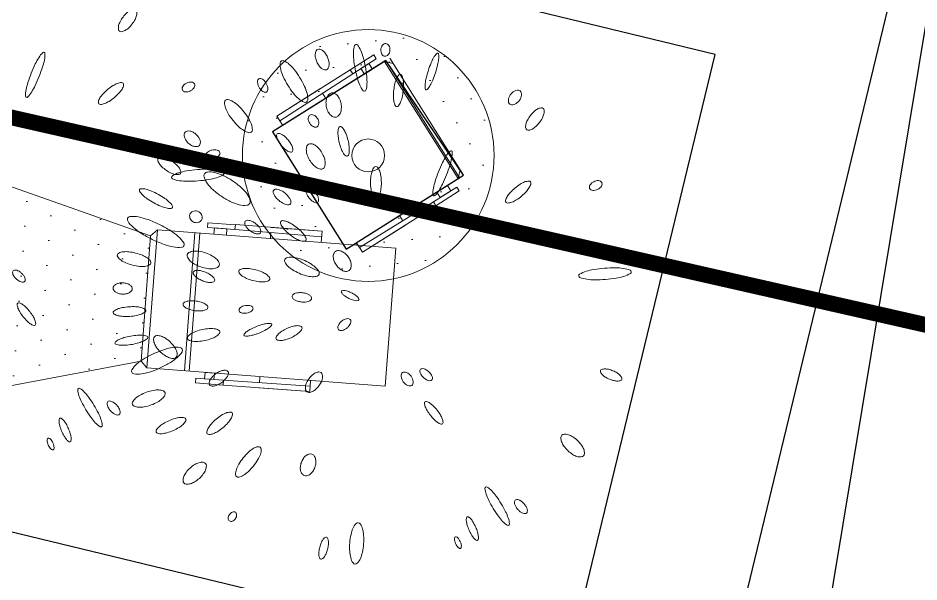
# Model space of a CAD drawing. Header units: millimetres. Extents: x 2562 to 7288, y 778 to 5635.
# Drawn here: x 4226.05 to 4254.69, y 1000.34 to 1018.26 of the extents above; entities that cross this region are included whole.
import ezdxf

# ---------------------------------------------------------------- set-up
doc = ezdxf.new("R2010")
doc.units = ezdxf.units.MM
doc.set_wipeout_variables(frame=1)
for name, color, linetype in [('0-gnl-gor3', 252, 'Continuous'), ('0-gnl-gor5', 254, 'Continuous'), ('2-tef-aksesuar', 30, 'Continuous'), ('yeni string aydinlatma', 30, 'Continuous')]:
    doc.layers.add(name, color=color, linetype=linetype)
doc.layers.add('ONOFF_LI-11', color=7, linetype='Continuous', lineweight=0, true_color=0xcc33a1)
doc.linetypes.add('ZIGZAG', pattern='A,0.00254,-5.08,[131,ltypeshp.shx,S=5.08,R=0,X=-5.08,Y=0],-10.16,[131,ltypeshp.shx,S=5.08,R=180,X=5.08,Y=0],-5.08', length=20.32254)

# ---------------------------------------------------------------- blocks, each defined once
blk = doc.blocks.new('LI-11')
blk.add_wipeout([(-2.2, 3.187), (2.2, 3.187), (2.2, 0.81), (2.555, 0.81), (2.555, -2.833), (2.405, -2.833), (2.405, -2.558), (2.2, -2.558), (2.2, -4.413), (2, -4.613), (-2, -4.613), (-2.2, -4.413), (-2.2, -2.608), (-2.4, -2.608), (-2.4, -2.833), (-2.55, -2.833), (-2.555, 0.81), (-2.2, 0.81)]).dxf.layer = 'ONOFF_LI-11'
at = {"layer": 'ONOFF_LI-11', "ltscale": 3, "true_color": 0xf4cd0b}
h = blk.add_hatch(dxfattribs=at)
h.set_pattern_fill('DOTS', color=40, scale=0.5)
h.paths.add_polyline_path([(-5.754, -18.622), (5.754, -18.622), (2, -4.613), (-2, -4.613)])
at = {"layer": 'ONOFF_LI-11', "color": 251, "ltscale": 3}
for p, q in [((-2.2, 0.81), (-2.555, 0.81)), ((-2.555, 0.81), (-2.555, -0.81)), ((2.2, 0.81), (2.555, 0.81)), ((2.555, 0.81), (2.555, -0.81)), ((-2.2, -0.81), (-2.394, -0.81)), ((2.2, -0.81), (2.394, -0.81)), ((2.405, -1.953), (2.555, -1.953))]:
    blk.add_line(p, q, dxfattribs=at)
at = {"layer": 'ONOFF_LI-11', "ltscale": 3}
for points in [[(2.2, -4.413), (2.2, 3.187), (-2.2, 3.187), (-2.2, -4.413)], [(-2.2, -3.063), (2.2, -3.063)], [(-2.2, -3.213), (2.2, -3.213)], [(-2.2, -4.413), (2.2, -4.413)], [(-2, -4.613), (-2.2, -4.413)], [(2, -4.613), (2.2, -4.413)], [(-2, -4.613), (2, -4.613)], [(-2, -4.613), (2, -4.613)]]:
    blk.add_lwpolyline(points, dxfattribs=at)
at = {"layer": 'ONOFF_LI-11', "color": 251, "ltscale": 3}
for points in [[(-2.555, -1.953), (-2.555, 0.81)], [(-2.405, -1.953), (-2.378, 0.81)], [(2.405, -1.953), (2.378, 0.81)], [(2.555, -1.953), (2.555, 0.81)]]:
    blk.add_lwpolyline(points, dxfattribs=at)
for points in [[(-2.55, -2.833), (-2.4, -2.833), (-2.4, -1.953), (-2.55, -1.953)], [(2.405, -1.953), (2.555, -1.953), (2.555, -2.833), (2.405, -2.833)], [(-2.4, -2.208), (-2.2, -2.208), (-2.2, -2.608), (-2.4, -2.608)], [(2.2, -2.258), (2.405, -2.258), (2.405, -2.558), (2.2, -2.558)]]:
    blk.add_lwpolyline(points, close=True, dxfattribs=at)
at = {"layer": 'ONOFF_LI-11', "color": 40, "ltscale": 3, "true_color": 0xf4cd0b}
blk.add_lwpolyline([(-5.754, -18.622), (5.754, -18.622), (2, -4.613), (-2, -4.613), (-5.754, -18.622)], dxfattribs=at)
blk = doc.blocks.new('BP_Abelia grandiflora')
at = {"layer": '0-gnl-gor5', "lineweight": 9}
for points in [[(0.00251, 0.23024, 0.154562), (0.00085, 0.22966, 0.106795), (-0.0008, 0.22777, 0.073326), (-0.00174, 0.22526, 0.059836), (-0.00204, 0.22199, 0.059836), (-0.00156, 0.21875, 0.073326), (-0.00048, 0.21629, 0.106795), (0.00127, 0.2145, 0.154562), (0.00296, 0.21401, 0.154562), (0.00462, 0.21459, 0.106795), (0.00627, 0.21648, 0.073326), (0.0072, 0.21899, 0.059836), (0.0075, 0.22226, 0.059836), (0.00702, 0.2255, 0.073326), (0.00595, 0.22795, 0.106795), (0.00419, 0.22975, 0.154562)], [(-0.04392, 0.22573, 0.261938), (-0.04478, 0.22492, 0.075007), (-0.04538, 0.2211, 0.035692), (-0.0451, 0.21686, 0.025978), (-0.044, 0.21113, 0.025978), (-0.04231, 0.20555, 0.035692), (-0.0406, 0.20166, 0.075007), (-0.03829, 0.19855, 0.261938), (-0.03716, 0.19824, 0.261938), (-0.0363, 0.19904, 0.075007), (-0.0357, 0.20287, 0.035692), (-0.03598, 0.20711, 0.025978), (-0.03708, 0.21284, 0.025978), (-0.03877, 0.21842, 0.035692), (-0.04048, 0.2223, 0.075007), (-0.04279, 0.22541, 0.261938)], [(-0.01823, 0.22888, 0.243416), (-0.01935, 0.2281, 0.082852), (-0.02055, 0.22448, 0.04109), (-0.02085, 0.2203, 0.030206), (-0.02045, 0.21461, 0.030206), (-0.01937, 0.20901, 0.04109), (-0.018, 0.20505, 0.082852), (-0.01591, 0.20186, 0.243416), (-0.01462, 0.20139, 0.243416), (-0.0135, 0.20217, 0.082852), (-0.0123, 0.20579, 0.04109), (-0.012, 0.20998, 0.030206), (-0.0124, 0.21567, 0.030206), (-0.01348, 0.22127, 0.04109), (-0.01485, 0.22523, 0.082852), (-0.01694, 0.22842, 0.243416)], [(0.0309, 0.22843, 0.217322), (0.02914, 0.228, 0.092688), (0.02644, 0.2249, 0.049364), (0.02456, 0.2208, 0.036974), (0.02301, 0.21498, 0.036974), (0.02234, 0.20901, 0.049364), (0.02262, 0.2045, 0.092688), (0.02401, 0.20064, 0.217322), (0.02549, 0.19959, 0.217322), (0.02726, 0.20003, 0.092688), (0.02995, 0.20313, 0.049364), (0.03184, 0.20722, 0.036974), (0.03338, 0.21304, 0.036974), (0.03405, 0.21902, 0.049364), (0.03378, 0.22352, 0.092688), (0.03239, 0.22739, 0.217322)], [(0.06245, 0.22167, 0.256191), (0.06014, 0.22142, 0.077505), (0.0549, 0.21637, 0.037329), (0.05055, 0.20967, 0.027247), (0.04583, 0.19979, 0.027247), (0.04221, 0.18946, 0.037329), (0.04056, 0.18164, 0.077505), (0.04071, 0.17437, 0.256191), (0.04217, 0.17255, 0.256191), (0.04449, 0.17281, 0.077505), (0.04973, 0.17785, 0.037329), (0.05408, 0.18456, 0.027247), (0.0588, 0.19443, 0.027247), (0.06242, 0.20476, 0.037329), (0.06407, 0.21259, 0.077505), (0.06392, 0.21986, 0.256191)], [(-0.09485, 0.2077, 0.206976), (-0.09622, 0.20625, 0.096084), (-0.09686, 0.20213, 0.052894), (-0.09621, 0.19761, 0.039992), (-0.09426, 0.1919, 0.039992), (-0.09143, 0.18658, 0.052894), (-0.08857, 0.18301, 0.096084), (-0.08513, 0.18066, 0.206976), (-0.08314, 0.18066, 0.206976), (-0.08177, 0.18212, 0.096084), (-0.08113, 0.18624, 0.052894), (-0.08178, 0.19076, 0.039992), (-0.08373, 0.19646, 0.039992), (-0.08657, 0.20179, 0.052894), (-0.08942, 0.20536, 0.096084), (-0.09286, 0.2077, 0.206976)], [(-0.0624, 0.18607, 0.029169), (-0.05732, 0.17783, 0.03978), (-0.0528, 0.17235, 0.081053), (-0.04762, 0.16849, 0.247796), (-0.04539, 0.16851, 0.247796), (-0.04415, 0.17036, 0.081053), (-0.04451, 0.17681, 0.03978), (-0.0466, 0.1836, 0.029169), (-0.05068, 0.19238, 0.029169), (-0.05576, 0.20062, 0.03978), (-0.06028, 0.2061, 0.081053), (-0.06547, 0.20996, 0.247796), (-0.06769, 0.20994, 0.247796), (-0.06893, 0.20809, 0.081053), (-0.06857, 0.20164, 0.03978), (-0.06649, 0.19485, 0.029169)], [(0.08725, 0.21311, 0.259831), (0.0859, 0.21302, 0.07593), (0.08265, 0.21011, 0.036288), (0.07989, 0.20621, 0.026439), (0.07679, 0.20042, 0.026439), (0.07432, 0.19434, 0.036288), (0.07309, 0.18972, 0.07593), (0.07293, 0.18537, 0.259831), (0.07372, 0.18427, 0.259831), (0.07507, 0.18436, 0.07593), (0.07832, 0.18727, 0.036288), (0.08108, 0.19117, 0.026439), (0.08418, 0.19696, 0.026439), (0.08665, 0.20304, 0.036288), (0.08788, 0.20766, 0.07593), (0.08803, 0.21201, 0.259831)], [(0.11474, 0.19914, 0.205663), (0.11317, 0.19934, 0.096491), (0.11027, 0.19787, 0.053352), (0.1077, 0.19538, 0.040391), (0.10498, 0.19153, 0.040391), (0.10292, 0.18729, 0.053352), (0.10198, 0.18385, 0.096491), (0.10209, 0.18059, 0.205663), (0.10302, 0.17931, 0.205663), (0.10459, 0.17911, 0.096491), (0.10749, 0.18059, 0.053352), (0.11006, 0.18307, 0.040391), (0.11278, 0.18692, 0.040391), (0.11484, 0.19116, 0.053352), (0.11578, 0.19461, 0.096491), (0.11567, 0.19787, 0.205663)], [(-0.11694, 0.18607, 0.228205), (-0.11787, 0.18484, 0.088786), (-0.11794, 0.18103, 0.045809), (-0.1169, 0.17698, 0.034018), (-0.11465, 0.17182, 0.034018), (-0.11173, 0.16701, 0.045809), (-0.10901, 0.16383, 0.088786), (-0.10586, 0.16169, 0.228205), (-0.10432, 0.16174, 0.228205), (-0.10339, 0.16297, 0.088786), (-0.10333, 0.16678, 0.045809), (-0.10436, 0.17083, 0.034018), (-0.10661, 0.17599, 0.034018), (-0.10954, 0.1808, 0.045809), (-0.11225, 0.18398, 0.088786), (-0.1154, 0.18612, 0.228205)], [(0.13818, 0.17751, 0.15118), (0.13649, 0.1782, 0.106997), (0.13396, 0.17788, 0.074795), (0.13157, 0.17661, 0.061485), (0.12918, 0.17434, 0.061485), (0.12741, 0.17156, 0.074795), (0.12663, 0.16896, 0.106997), (0.12681, 0.16641, 0.15118), (0.12781, 0.16489, 0.15118), (0.1295, 0.1642, 0.106997), (0.13203, 0.16452, 0.074795), (0.13443, 0.16579, 0.061485), (0.13681, 0.16806, 0.061485), (0.13858, 0.17085, 0.074795), (0.13936, 0.17344, 0.106997), (0.13918, 0.17599, 0.15118)], [(-0.00729, 0.17025, 0.208148), (-0.00864, 0.16978, 0.095716), (-0.01043, 0.16736, 0.052486), (-0.01152, 0.16425, 0.039639), (-0.0122, 0.15994, 0.039639), (-0.01218, 0.15557, 0.052486), (-0.01156, 0.15233, 0.095716), (-0.01016, 0.14967, 0.208148), (-0.0089, 0.149, 0.208148), (-0.00755, 0.14947, 0.095716), (-0.00576, 0.15189, 0.052486), (-0.00467, 0.155, 0.039639), (-0.004, 0.15932, 0.039639), (-0.00401, 0.16368, 0.052486), (-0.00463, 0.16692, 0.095716), (-0.00603, 0.16959, 0.208148)], [(0.03487, 0.16927, 0.191592), (0.03266, 0.16901, 0.100474), (0.02949, 0.16637, 0.058435), (0.02711, 0.16255, 0.044925), (0.02509, 0.15706, 0.044925), (0.02409, 0.1513, 0.058435), (0.02424, 0.14681, 0.100474), (0.02566, 0.14293, 0.191592), (0.02744, 0.1416, 0.191592), (0.02965, 0.14186, 0.100474), (0.03282, 0.14451, 0.058435), (0.0352, 0.14832, 0.044925), (0.03722, 0.15381, 0.044925), (0.03822, 0.15957, 0.058435), (0.03807, 0.16407, 0.100474), (0.03665, 0.16794, 0.191592)], [(0.06962, 0.16892, 0.110174), (0.0678, 0.16935, 0.102587), (0.06583, 0.16897, 0.093413), (0.06412, 0.16785, 0.08782), (0.06285, 0.16609, 0.08782), (0.06226, 0.164, 0.093413), (0.06243, 0.16197, 0.102587), (0.06335, 0.16019, 0.110174), (0.06482, 0.15902, 0.110174), (0.06664, 0.15859, 0.102587), (0.06861, 0.15898, 0.093413), (0.07031, 0.1601, 0.08782), (0.07159, 0.16186, 0.08782), (0.07218, 0.16394, 0.093413), (0.072, 0.16598, 0.102587), (0.07108, 0.16776, 0.110174)], [(-0.15841, 0.15993, 0.17972), (-0.15926, 0.158, 0.103229), (-0.15875, 0.15444, 0.062965), (-0.15695, 0.15097, 0.049171), (-0.15374, 0.14715, 0.049171), (-0.14983, 0.14403, 0.062965), (-0.14632, 0.14233, 0.103229), (-0.14274, 0.1419, 0.17972), (-0.14083, 0.14281, 0.17972), (-0.13998, 0.14474, 0.103229), (-0.1405, 0.1483, 0.062965), (-0.14229, 0.15178, 0.049171), (-0.1455, 0.1556, 0.049171), (-0.14941, 0.15871, 0.062965), (-0.15293, 0.16041, 0.103229), (-0.1565, 0.16084, 0.17972)], [(-0.03608, 0.16471, 0.224678), (-0.03731, 0.16364, 0.090084), (-0.03822, 0.15984, 0.046944), (-0.03806, 0.15554, 0.034953), (-0.0369, 0.14989, 0.034953), (-0.03497, 0.14445, 0.046944), (-0.03289, 0.14069, 0.090084), (-0.03014, 0.13791, 0.224678), (-0.02853, 0.13763, 0.224678), (-0.02729, 0.1387, 0.090084), (-0.02638, 0.1425, 0.046944), (-0.02655, 0.1468, 0.034953), (-0.0277, 0.15245, 0.034953), (-0.02964, 0.15789, 0.046944), (-0.03172, 0.16165, 0.090084), (-0.03447, 0.16444, 0.224678)], [(0.10409, 0.15895, 0.219849), (0.10133, 0.15919, 0.09181), (0.0958, 0.15597, 0.048525), (0.09093, 0.15089, 0.036269), (0.08567, 0.14311, 0.036269), (0.08159, 0.13464, 0.048525), (0.07965, 0.12788, 0.09181), (0.07965, 0.12148, 0.219849), (0.08126, 0.11922, 0.219849), (0.08403, 0.11897, 0.09181), (0.08956, 0.12219, 0.048525), (0.09442, 0.12727, 0.036269), (0.09968, 0.13506, 0.036269), (0.10376, 0.14352, 0.048525), (0.1057, 0.15028, 0.09181), (0.1057, 0.15668, 0.219849)], [(0.16748, 0.14506, 0.224459), (0.16561, 0.14583, 0.090164), (0.1609, 0.14472, 0.047015), (0.15624, 0.14215, 0.035012), (0.15065, 0.13772, 0.035012), (0.14572, 0.13255, 0.047015), (0.14273, 0.12815, 0.090164), (0.14119, 0.12356, 0.224459), (0.14179, 0.12163, 0.224459), (0.14366, 0.12086, 0.090164), (0.14837, 0.12197, 0.047015), (0.15302, 0.12455, 0.035012), (0.15862, 0.12898, 0.035012), (0.16354, 0.13414, 0.047015), (0.16653, 0.13854, 0.090164), (0.16807, 0.14313, 0.224459)], [(-0.11559, 0.14281, 0.225102), (-0.11616, 0.14133, 0.08993), (-0.11519, 0.13764, 0.046807), (-0.11307, 0.13402, 0.03484), (-0.10948, 0.12969, 0.03484), (-0.10532, 0.1259, 0.046807), (-0.1018, 0.12362, 0.08993), (-0.09816, 0.12248, 0.225102), (-0.09666, 0.12298, 0.225102), (-0.09609, 0.12446, 0.08993), (-0.09706, 0.12815, 0.046807), (-0.09917, 0.13177, 0.03484), (-0.10277, 0.1361, 0.03484), (-0.10693, 0.13989, 0.046807), (-0.11044, 0.14217, 0.08993), (-0.11408, 0.14331, 0.225102)], [(-0.07421, 0.14352, 0.185857), (-0.07498, 0.14214, 0.10188), (-0.07481, 0.13933, 0.060594), (-0.07365, 0.13649, 0.046923), (-0.07141, 0.13323, 0.046923), (-0.0686, 0.13044, 0.060594), (-0.06601, 0.1288, 0.10188), (-0.06328, 0.12812, 0.185857), (-0.06178, 0.12863, 0.185857), (-0.06101, 0.13001, 0.10188), (-0.06119, 0.13283, 0.060594), (-0.06235, 0.13567, 0.046923), (-0.06459, 0.13893, 0.046923), (-0.06739, 0.14171, 0.060594), (-0.06998, 0.14336, 0.10188), (-0.07272, 0.14403, 0.185857)], [(-0.00966, 0.12253, 0.164937), (-0.01067, 0.12191, 0.10574), (-0.01151, 0.1203, 0.068929), (-0.01176, 0.11836, 0.055121), (-0.01148, 0.11594, 0.055121), (-0.01067, 0.11364, 0.068929), (-0.0096, 0.11201, 0.10574), (-0.00814, 0.11093, 0.164937), (-0.00696, 0.11081, 0.164937), (-0.00595, 0.11144, 0.10574), (-0.00512, 0.11305, 0.068929), (-0.00486, 0.11498, 0.055121), (-0.00515, 0.1174, 0.055121), (-0.00595, 0.1197, 0.068929), (-0.00703, 0.12133, 0.10574), (-0.00849, 0.12241, 0.164937)], [(0.02369, 0.12478, 0.221241), (0.02211, 0.12441, 0.091319), (0.01962, 0.12156, 0.048066), (0.01785, 0.11779, 0.035885), (0.01635, 0.11243, 0.035885), (0.01563, 0.10691, 0.048066), (0.0158, 0.10276, 0.091319), (0.01697, 0.09916, 0.221241), (0.01828, 0.0982, 0.221241), (0.01986, 0.09857, 0.091319), (0.02235, 0.10142, 0.048066), (0.02413, 0.10519, 0.035885), (0.02562, 0.11055, 0.035885), (0.02634, 0.11607, 0.048066), (0.02618, 0.12022, 0.091319), (0.025, 0.12382, 0.221241)], [(0.06606, 0.12208, 0.181524), (0.06472, 0.12239, 0.10285), (0.06248, 0.12161, 0.062262), (0.06044, 0.12002, 0.048498), (0.05835, 0.11746, 0.048498), (0.05679, 0.11454, 0.062262), (0.0561, 0.11205, 0.10285), (0.05624, 0.10968, 0.181524), (0.05705, 0.10856, 0.181524), (0.05839, 0.10825, 0.10285), (0.06063, 0.10903, 0.062262), (0.06266, 0.11062, 0.048498), (0.06476, 0.11318, 0.048498), (0.06632, 0.1161, 0.062262), (0.06701, 0.11859, 0.10285), (0.06686, 0.12096, 0.181524)], [(-0.18816, 0.11938, 0.136055), (-0.18846, 0.11827, 0.10695), (-0.18814, 0.11685, 0.081551), (-0.18728, 0.11559, 0.069671), (-0.18588, 0.11448, 0.069671), (-0.18424, 0.1138, 0.081551), (-0.18272, 0.11366, 0.10695), (-0.18132, 0.11407, 0.136055), (-0.1805, 0.11487, 0.136055), (-0.1802, 0.11598, 0.10695), (-0.18052, 0.1174, 0.081551), (-0.18138, 0.11866, 0.069671), (-0.18277, 0.11977, 0.069671), (-0.18442, 0.12045, 0.081551), (-0.18594, 0.12058, 0.10695), (-0.18733, 0.12018, 0.136055)], [(-0.1503, 0.11577, 0.222164), (-0.15063, 0.1139, 0.090991), (-0.14873, 0.10986, 0.047763), (-0.1455, 0.10617, 0.035633), (-0.14042, 0.10201, 0.035633), (-0.1348, 0.09861, 0.047763), (-0.13024, 0.0968, 0.090991), (-0.12581, 0.09635, 0.222164), (-0.12415, 0.09729, 0.222164), (-0.12382, 0.09917, 0.090991), (-0.12572, 0.1032, 0.047763), (-0.12895, 0.1069, 0.035633), (-0.13403, 0.11106, 0.035633), (-0.13965, 0.11446, 0.047763), (-0.14421, 0.11627, 0.090991), (-0.14864, 0.11671, 0.222164)], [(-0.0304, 0.11712, 0.270783), (-0.03095, 0.11632, 0.071066), (-0.03071, 0.11286, 0.033234), (-0.02967, 0.10921, 0.024094), (-0.02767, 0.10437, 0.024094), (-0.02521, 0.09974, 0.033234), (-0.02306, 0.09661, 0.071066), (-0.02055, 0.09423, 0.270783), (-0.01958, 0.09414, 0.270783), (-0.01903, 0.09494, 0.071066), (-0.01927, 0.0984, 0.033234), (-0.02031, 0.10205, 0.024094), (-0.02231, 0.10689, 0.024094), (-0.02476, 0.11152, 0.033234), (-0.02692, 0.11465, 0.071066), (-0.02943, 0.11704, 0.270783)], [(0.18731, 0.11802, 0.167836), (0.18632, 0.11878, 0.105336), (0.18438, 0.11899, 0.067731), (0.18234, 0.11849, 0.053888), (0.18, 0.11728, 0.053888), (0.17797, 0.11559, 0.067731), (0.17673, 0.11389, 0.105336), (0.17618, 0.11202, 0.167836), (0.17649, 0.11081, 0.167836), (0.17748, 0.11006, 0.105336), (0.17942, 0.10985, 0.067731), (0.18147, 0.11034, 0.053888), (0.18381, 0.11156, 0.053888), (0.18583, 0.11325, 0.067731), (0.18707, 0.11495, 0.105336), (0.18763, 0.11682, 0.167836)], [(0.09401, 0.09955, 0.190551), (0.09261, 0.09991, 0.100739), (0.0901, 0.09906, 0.058823), (0.08779, 0.09732, 0.045281), (0.08531, 0.0945, 0.045281), (0.08339, 0.09128, 0.058823), (0.08245, 0.08854, 0.100739), (0.08242, 0.08589, 0.190551), (0.08319, 0.08468, 0.190551), (0.08458, 0.08432, 0.100739), (0.0871, 0.08516, 0.058823), (0.08941, 0.0869, 0.045281), (0.09188, 0.08972, 0.045281), (0.09381, 0.09294, 0.058823), (0.09475, 0.09568, 0.100739), (0.09478, 0.09833, 0.190551)], [(0.14179, 0.09955, 0.211516), (0.1406, 0.10005, 0.094634), (0.13788, 0.09949, 0.051326), (0.13519, 0.09803, 0.038641), (0.13203, 0.0955, 0.038641), (0.1293, 0.09251, 0.051326), (0.12768, 0.08993, 0.094634), (0.12694, 0.08724, 0.211516), (0.12736, 0.08603, 0.211516), (0.12855, 0.08553, 0.094634), (0.13127, 0.08609, 0.051326), (0.13396, 0.08754, 0.038641), (0.13712, 0.09008, 0.038641), (0.13985, 0.09307, 0.051326), (0.14147, 0.09565, 0.094634), (0.14221, 0.09833, 0.211516)], [(0.20354, 0.1, 0.241866), (0.20174, 0.10095, 0.08348), (0.19619, 0.10007, 0.041558), (0.19053, 0.09762, 0.030579), (0.18338, 0.09323, 0.030579), (0.17683, 0.088, 0.041558), (0.17261, 0.0835, 0.08348), (0.1699, 0.07858, 0.241866), (0.17018, 0.07656, 0.241866), (0.17198, 0.07562, 0.08348), (0.17753, 0.0765, 0.041558), (0.18319, 0.07894, 0.030579), (0.19034, 0.08333, 0.030579), (0.19689, 0.08856, 0.041558), (0.20111, 0.09307, 0.08348), (0.20382, 0.09798, 0.241866)], [(0.06786, 0.09189, 0.234361), (0.06646, 0.09207, 0.086447), (0.06323, 0.09031, 0.043866), (0.06029, 0.08752, 0.032434), (0.05695, 0.08319, 0.032434), (0.05419, 0.07846, 0.043866), (0.05271, 0.07469, 0.086447), (0.05229, 0.07104, 0.234361), (0.05299, 0.06981, 0.234361), (0.0544, 0.06962, 0.086447), (0.05763, 0.07138, 0.043866), (0.06056, 0.07417, 0.032434), (0.0639, 0.0785, 0.032434), (0.06666, 0.08323, 0.043866), (0.06814, 0.087, 0.086447), (0.06857, 0.09065, 0.234361)], [(-0.03175, 0.08963, 0.218092), (-0.03265, 0.08846, 0.092422), (-0.03278, 0.08511, 0.049107), (-0.03189, 0.08153, 0.036758), (-0.0299, 0.07703, 0.036758), (-0.02728, 0.07287, 0.049107), (-0.02481, 0.07013, 0.092422), (-0.02196, 0.06837, 0.218092), (-0.02048, 0.06845, 0.218092), (-0.01959, 0.06963, 0.092422), (-0.01946, 0.07298, 0.049107), (-0.02035, 0.07656, 0.036758), (-0.02233, 0.08106, 0.036758), (-0.02495, 0.08522, 0.049107), (-0.02742, 0.08796, 0.092422), (-0.03028, 0.08972, 0.218092)], [(0.03586, 0.08648, 0.213517), (0.03384, 0.08633, 0.093974), (0.03038, 0.08354, 0.050644), (0.02762, 0.07952, 0.038059), (0.02495, 0.07361, 0.038059), (0.0232, 0.06736, 0.050644), (0.02273, 0.06251, 0.093974), (0.02359, 0.05815, 0.213517), (0.02504, 0.05674, 0.213517), (0.02706, 0.05688, 0.093974), (0.03052, 0.05968, 0.050644), (0.03328, 0.0637, 0.038059), (0.03596, 0.06961, 0.038059), (0.0377, 0.07585, 0.050644), (0.03817, 0.08071, 0.093974), (0.03732, 0.08507, 0.213517)], [(0.00521, 0.07837, 0.182227), (0.00387, 0.07794, 0.102698), (0.0023, 0.07608, 0.061989), (0.00134, 0.07361, 0.048238), (0.00083, 0.07024, 0.048238), (0.00097, 0.06685, 0.061989), (0.00166, 0.06429, 0.102698), (0.00302, 0.06226, 0.182227), (0.00431, 0.06169, 0.182227), (0.00565, 0.06212, 0.102698), (0.00722, 0.06399, 0.061989), (0.00818, 0.06646, 0.048238), (0.00869, 0.06982, 0.048238), (0.00854, 0.07322, 0.061989), (0.00786, 0.07578, 0.102698), (0.0065, 0.0778, 0.182227)], [(0.09806, 0.07206, 0.189405), (0.09695, 0.07265, 0.101026), (0.09465, 0.07246, 0.059252), (0.09233, 0.07147, 0.045676), (0.08967, 0.06959, 0.045676), (0.08739, 0.06726, 0.059252), (0.08604, 0.06513, 0.101026), (0.08548, 0.06289, 0.189405), (0.08589, 0.06169, 0.189405), (0.08701, 0.0611, 0.101026), (0.08931, 0.06129, 0.059252), (0.09162, 0.06228, 0.045676), (0.09429, 0.06416, 0.045676), (0.09657, 0.0665, 0.059252), (0.09791, 0.06862, 0.101026), (0.09847, 0.07086, 0.189405)], [(0.13457, 0.07251, 0.173385), (0.13281, 0.0738, 0.104439), (0.12925, 0.07407, 0.065477), (0.12553, 0.07308, 0.051621), (0.12124, 0.07076, 0.051621), (0.11752, 0.06761, 0.065477), (0.11523, 0.06451, 0.104439), (0.11419, 0.06111, 0.173385), (0.11474, 0.05899, 0.173385), (0.11651, 0.0577, 0.104439), (0.12006, 0.05743, 0.065477), (0.12378, 0.05842, 0.051621), (0.12807, 0.06074, 0.051621), (0.1318, 0.06389, 0.065477), (0.13408, 0.06699, 0.104439), (0.13513, 0.07039, 0.173385)], [(0.15936, 0.07296, 0.141068), (0.15824, 0.07385, 0.107148), (0.1564, 0.07418, 0.079281), (0.15447, 0.0738, 0.066799), (0.1524, 0.0727, 0.066799), (0.1507, 0.0711, 0.079281), (0.14971, 0.0694, 0.107148), (0.14942, 0.06755, 0.141068), (0.1499, 0.0662, 0.141068), (0.15102, 0.06531, 0.107148), (0.15286, 0.06498, 0.079281), (0.1548, 0.06536, 0.066799), (0.15686, 0.06646, 0.066799), (0.15857, 0.06806, 0.079281), (0.15956, 0.06976, 0.107148), (0.15984, 0.07161, 0.141068)], [(0.21526, 0.06981, 0.167894), (0.21396, 0.07105, 0.105327), (0.21122, 0.07166, 0.067707), (0.20821, 0.07129, 0.053864), (0.20466, 0.06993, 0.053864), (0.20148, 0.06783, 0.067707), (0.19942, 0.06561, 0.105327), (0.19833, 0.06302, 0.167894), (0.19858, 0.06124, 0.167894), (0.19988, 0.06, 0.105327), (0.20262, 0.05938, 0.067707), (0.20563, 0.05976, 0.053864), (0.20918, 0.06112, 0.053864), (0.21236, 0.06321, 0.067707), (0.21441, 0.06544, 0.105327), (0.21551, 0.06803, 0.167894)], [(-0.14579, 0.05854, 0.14574), (-0.14578, 0.05627, 0.107166), (-0.14429, 0.05361, 0.077192), (-0.14181, 0.05153, 0.064269), (-0.13826, 0.04998, 0.064269), (-0.13443, 0.04938, 0.077192), (-0.13123, 0.04978, 0.107166), (-0.12854, 0.05123, 0.14574), (-0.12731, 0.05313, 0.14574), (-0.12732, 0.0554, 0.107166), (-0.1288, 0.05806, 0.077192), (-0.13129, 0.06014, 0.064269), (-0.13484, 0.06169, 0.064269), (-0.13866, 0.06229, 0.077192), (-0.14187, 0.06189, 0.107166), (-0.14456, 0.06044, 0.14574)], [(-0.07482, 0.06079, 0.17178), (-0.07526, 0.05897, 0.104715), (-0.07433, 0.0561, 0.066124), (-0.07235, 0.05351, 0.052265), (-0.06915, 0.05092, 0.052265), (-0.06549, 0.04905, 0.066124), (-0.06232, 0.04829, 0.104715), (-0.05932, 0.04861, 0.17178), (-0.05783, 0.04975, 0.17178), (-0.05739, 0.05157, 0.104715), (-0.05832, 0.05444, 0.066124), (-0.0603, 0.05703, 0.052265), (-0.0635, 0.05962, 0.052265), (-0.06717, 0.06149, 0.066124), (-0.07034, 0.06225, 0.104715), (-0.07333, 0.06193, 0.17178)], [(0.1792, 0.05584, 0.150587), (0.17799, 0.05785, 0.107025), (0.17516, 0.05947, 0.075054), (0.17173, 0.06001, 0.06178), (0.16755, 0.05953, 0.06178), (0.16361, 0.05803, 0.075054), (0.16082, 0.05597, 0.107025), (0.15905, 0.05322, 0.150587), (0.15891, 0.05088, 0.150587), (0.16012, 0.04886, 0.107025), (0.16295, 0.04724, 0.075054), (0.16638, 0.0467, 0.06178), (0.17056, 0.04719, 0.06178), (0.1745, 0.04868, 0.075054), (0.17729, 0.05075, 0.107025), (0.17906, 0.05349, 0.150587)], [(0.15125, 0.04682, 0.242243), (0.15035, 0.04774, 0.083327), (0.14682, 0.04829, 0.041444), (0.14291, 0.04792, 0.030488), (0.13772, 0.04666, 0.030488), (0.13273, 0.04477, 0.041444), (0.12929, 0.04288, 0.083327), (0.12669, 0.04043, 0.242243), (0.12646, 0.03916, 0.242243), (0.12736, 0.03824, 0.083327), (0.13089, 0.03769, 0.041444), (0.1348, 0.03806, 0.030488), (0.13999, 0.03933, 0.030488), (0.14498, 0.04121, 0.041444), (0.14842, 0.04311, 0.083327), (0.15103, 0.04555, 0.242243)], [(-0.21565, 0.04006, 0.218506), (-0.21537, 0.03892, 0.092278), (-0.21334, 0.03715, 0.048969), (-0.21065, 0.03591, 0.036642), (-0.20683, 0.03489, 0.036642), (-0.2029, 0.03443, 0.048969), (-0.19995, 0.0346, 0.092278), (-0.19741, 0.03549, 0.218506), (-0.19672, 0.03646, 0.218506), (-0.19701, 0.0376, 0.092278), (-0.19904, 0.03937, 0.048969), (-0.20173, 0.04061, 0.036642), (-0.20555, 0.04163, 0.036642), (-0.20947, 0.04209, 0.048969), (-0.21243, 0.04192, 0.092278), (-0.21497, 0.04103, 0.218506)], [(0.04533, 0.04412, 0.148782), (0.04344, 0.04537, 0.107096), (0.04033, 0.04562, 0.075846), (0.03715, 0.04468, 0.062692), (0.03377, 0.04254, 0.062692), (0.03102, 0.03963, 0.075846), (0.02949, 0.03669, 0.107096), (0.02913, 0.0336, 0.148782), (0.03, 0.0315, 0.148782), (0.03189, 0.03024, 0.107096), (0.035, 0.03, 0.075846), (0.03818, 0.03094, 0.062692), (0.04156, 0.03308, 0.062692), (0.04431, 0.03599, 0.075846), (0.04584, 0.03892, 0.107096), (0.0462, 0.04202, 0.148782)], [(0.22157, 0.03781, 0.277561), (0.22054, 0.03883, 0.067974), (0.21505, 0.0394, 0.031398), (0.20905, 0.03884, 0.0227), (0.20087, 0.03716, 0.0227), (0.19288, 0.03475, 0.031398), (0.18733, 0.03239, 0.067974), (0.18277, 0.02928, 0.277561), (0.18235, 0.02789, 0.277561), (0.18338, 0.02687, 0.067974), (0.18887, 0.0263, 0.031398), (0.19487, 0.02687, 0.0227), (0.20305, 0.02854, 0.0227), (0.21104, 0.03095, 0.031398), (0.21659, 0.03331, 0.067974), (0.22115, 0.03642, 0.277561)], [(-0.02048, 0.03736, 0.159367), (-0.02112, 0.03617, 0.106385), (-0.02105, 0.03417, 0.071268), (-0.02024, 0.03219, 0.05759), (-0.01865, 0.03008, 0.05759), (-0.01662, 0.02838, 0.071268), (-0.01468, 0.02748, 0.106385), (-0.01269, 0.02731, 0.159367), (-0.01147, 0.02789, 0.159367), (-0.01083, 0.02909, 0.106385), (-0.0109, 0.03108, 0.071268), (-0.01171, 0.03306, 0.05759), (-0.0133, 0.03518, 0.05759), (-0.01533, 0.03687, 0.071268), (-0.01727, 0.03778, 0.106385), (-0.01926, 0.03794, 0.159367)], [(0.01197, 0.03691, 0.233435), (0.01108, 0.03685, 0.086805), (0.00933, 0.03537, 0.044155), (0.00789, 0.0333, 0.032669), (0.00639, 0.03025, 0.032669), (0.0053, 0.02702, 0.044155), (0.00487, 0.02454, 0.086805), (0.00507, 0.02226, 0.233435), (0.00566, 0.02159, 0.233435), (0.00655, 0.02165, 0.086805), (0.0083, 0.02312, 0.044155), (0.00975, 0.02519, 0.032669), (0.01125, 0.02825, 0.032669), (0.01233, 0.03147, 0.044155), (0.01277, 0.03396, 0.086805), (0.01256, 0.03624, 0.233435)], [(-0.21791, 0.01077, 0.226996), (-0.21707, 0.00895, 0.089235), (-0.21281, 0.00656, 0.046197), (-0.2076, 0.00527, 0.034337), (-0.2004, 0.00468, 0.034337), (-0.1932, 0.00508, 0.046197), (-0.18795, 0.00624, 0.089235), (-0.18364, 0.00852, 0.226996), (-0.18275, 0.01032, 0.226996), (-0.18359, 0.01214, 0.089235), (-0.18785, 0.01453, 0.046197), (-0.19306, 0.01582, 0.034337), (-0.20025, 0.01641, 0.034337), (-0.20746, 0.01601, 0.046197), (-0.21271, 0.01485, 0.089235), (-0.21702, 0.01257, 0.226996)], [(0.11934, 0.01441, 0.224989), (0.11857, 0.01578, 0.089971), (0.11515, 0.01738, 0.046843), (0.11105, 0.01806, 0.03487), (0.10548, 0.01806, 0.03487), (0.09996, 0.01729, 0.046843), (0.09599, 0.01606, 0.089971), (0.09282, 0.014, 0.224989), (0.09225, 0.01254, 0.224989), (0.09302, 0.01117, 0.089971), (0.09644, 0.00957, 0.046843), (0.10054, 0.00889, 0.03487), (0.10611, 0.00888, 0.03487), (0.11163, 0.00965, 0.046843), (0.1156, 0.01089, 0.089971), (0.11877, 0.01294, 0.224989)], [(0.22382, 0.01257, 0.132495), (0.22344, 0.01397, 0.106693), (0.22224, 0.0153, 0.083176), (0.22055, 0.01611, 0.071819), (0.21841, 0.01642, 0.071819), (0.21627, 0.01611, 0.083176), (0.21459, 0.0153, 0.106693), (0.21338, 0.01397, 0.132495), (0.213, 0.01257, 0.132495), (0.21338, 0.01117, 0.106693), (0.21459, 0.00985, 0.083176), (0.21627, 0.00903, 0.071819), (0.21841, 0.00872, 0.071819), (0.22055, 0.00903, 0.083176), (0.22224, 0.00985, 0.106693), (0.22344, 0.01117, 0.132495)], [(0.19858, -0.0014, 0.244655), (0.19802, -0.00018, 0.082347), (0.19469, 0.00162, 0.040717), (0.19066, 0.00265, 0.02991), (0.18503, 0.00327, 0.02991), (0.17936, 0.00321, 0.040717), (0.17525, 0.00258, 0.082347), (0.17176, 0.00111, 0.244655), (0.17108, -0.00005, 0.244655), (0.17164, -0.00126, 0.082347), (0.17497, -0.00306, 0.040717), (0.17901, -0.00409, 0.02991), (0.18464, -0.00471, 0.02991), (0.1903, -0.00465, 0.040717), (0.19441, -0.00402, 0.082347), (0.1979, -0.00255, 0.244655)], [(-0.0535, -0.01922, 0.151181), (-0.05474, -0.0184, 0.106997), (-0.05681, -0.01825, 0.074794), (-0.05892, -0.01888, 0.061485), (-0.06118, -0.02031, 0.061485), (-0.06303, -0.02225, 0.074794), (-0.06407, -0.0242, 0.106997), (-0.06434, -0.02625, 0.151181), (-0.06378, -0.02763, 0.151181), (-0.06254, -0.02845, 0.106997), (-0.06048, -0.02859, 0.074794), (-0.05836, -0.02796, 0.061485), (-0.0561, -0.02653, 0.061485), (-0.05425, -0.0246, 0.074794), (-0.05321, -0.02265, 0.106997), (-0.05294, -0.02059, 0.151181)], [(0.21841, -0.03204, 0.290135), (0.2181, -0.03106, 0.062096), (0.21435, -0.02867, 0.028093), (0.20987, -0.02684, 0.020218), (0.20343, -0.0249, 0.020218), (0.19685, -0.02349, 0.028093), (0.19204, -0.02293, 0.062096), (0.18761, -0.02323, 0.290135), (0.18686, -0.02393, 0.290135), (0.18718, -0.02491, 0.062096), (0.19092, -0.0273, 0.028093), (0.1954, -0.02913, 0.020218), (0.20184, -0.03107, 0.020218), (0.20842, -0.03248, 0.028093), (0.21323, -0.03304, 0.062096), (0.21766, -0.03274, 0.290135)], [(-0.04976, -0.03417, 0.175332), (-0.05089, -0.03377, 0.104088), (-0.0528, -0.03419, 0.064698), (-0.05461, -0.03531, 0.050853), (-0.05653, -0.03721, 0.050853), (-0.05801, -0.03946, 0.064698), (-0.05875, -0.04146, 0.104088), (-0.05878, -0.04342, 0.175332), (-0.05817, -0.04444, 0.175332), (-0.05705, -0.04483, 0.104088), (-0.05513, -0.04441, 0.064698), (-0.05333, -0.0433, 0.050853), (-0.05141, -0.04139, 0.050853), (-0.04992, -0.03914, 0.064698), (-0.04919, -0.03715, 0.104088), (-0.04916, -0.03519, 0.175332)], [(0.13668, -0.04876, 0.30054), (0.13637, -0.04764, 0.057112), (0.13175, -0.04445, 0.025448), (0.12624, -0.04186, 0.018256), (0.11827, -0.03894, 0.018256), (0.1101, -0.0366, 0.025448), (0.10412, -0.03545, 0.057112), (0.09851, -0.0353, 0.30054), (0.09761, -0.03602, 0.30054), (0.09791, -0.03714, 0.057112), (0.10253, -0.04032, 0.025448), (0.10805, -0.04291, 0.018256), (0.11602, -0.04584, 0.018256), (0.12418, -0.04817, 0.025448), (0.13016, -0.04933, 0.057112), (0.13577, -0.04948, 0.30054)], [(-0.07686, -0.03977, 0.241023), (-0.07798, -0.03934, 0.083819), (-0.08114, -0.04022, 0.041814), (-0.08426, -0.04202, 0.030784), (-0.08811, -0.04506, 0.030784), (-0.09155, -0.04854, 0.041814), (-0.09369, -0.05145, 0.083819), (-0.09491, -0.05449, 0.241023), (-0.09461, -0.05565, 0.241023), (-0.09349, -0.05608, 0.083819), (-0.09033, -0.0552, 0.041814), (-0.08721, -0.0534, 0.030784), (-0.08336, -0.05036, 0.030784), (-0.07992, -0.04688, 0.041814), (-0.07778, -0.04397, 0.083819), (-0.07655, -0.04093, 0.241023)], [(-0.19898, -0.07756, 0.203392), (-0.1984, -0.07803, 0.097182), (-0.19689, -0.07817, 0.054153), (-0.19527, -0.07782, 0.04109), (-0.19325, -0.07697, 0.04109), (-0.19141, -0.0758, 0.054153), (-0.1902, -0.07466, 0.097182), (-0.18945, -0.07334, 0.203392), (-0.18951, -0.0726, 0.203392), (-0.19009, -0.07213, 0.097182), (-0.1916, -0.07199, 0.054153), (-0.19322, -0.07233, 0.04109), (-0.19524, -0.07318, 0.04109), (-0.19708, -0.07435, 0.054153), (-0.19829, -0.07549, 0.097182), (-0.19904, -0.07681, 0.203392)], [(-0.19131, -0.09153, 0.248362), (-0.19047, -0.09211, 0.080818), (-0.18749, -0.092, 0.039613), (-0.18433, -0.0911, 0.029036), (-0.18023, -0.0893, 0.029036), (-0.17636, -0.08703, 0.039613), (-0.17378, -0.08499, 0.080818), (-0.17195, -0.08264, 0.248362), (-0.17193, -0.08161, 0.248362), (-0.17277, -0.08102, 0.080818), (-0.17576, -0.08113, 0.039613), (-0.17892, -0.08203, 0.029036), (-0.18302, -0.08384, 0.029036), (-0.18688, -0.08611, 0.039613), (-0.18946, -0.08814, 0.080818), (-0.1913, -0.0905, 0.248362)], [(-0.17689, -0.11721, 0.283742), (-0.17572, -0.11772, 0.065106), (-0.17075, -0.11633, 0.029758), (-0.1657, -0.11381, 0.021464), (-0.15909, -0.10963, 0.021464), (-0.15287, -0.10489, 0.029758), (-0.14875, -0.10103, 0.065106), (-0.14572, -0.09686, 0.283742), (-0.14579, -0.09558, 0.283742), (-0.14696, -0.09507, 0.065106), (-0.15193, -0.09647, 0.029758), (-0.15698, -0.09898, 0.021464), (-0.16359, -0.10317, 0.021464), (-0.16981, -0.1079, 0.029758), (-0.17392, -0.11176, 0.065106), (-0.17696, -0.11594, 0.283742)], [(0.11467, -0.1173, 0.230196), (0.11519, -0.11589, 0.088039), (0.11419, -0.11228, 0.045175), (0.11208, -0.10873, 0.033499), (0.10852, -0.10445, 0.033499), (0.10442, -0.10069, 0.045175), (0.10098, -0.09841, 0.088039), (0.09741, -0.09723, 0.230196), (0.09598, -0.09768, 0.230196), (0.09546, -0.09909, 0.088039), (0.09646, -0.1027, 0.045175), (0.09858, -0.10625, 0.033499), (0.10214, -0.11053, 0.033499), (0.10624, -0.11429, 0.045175), (0.10968, -0.11658, 0.088039), (0.11324, -0.11775, 0.230196)], [(0.19092, -0.10369, 0.147171), (0.19143, -0.10212, 0.107141), (0.191, -0.09991, 0.076557), (0.18973, -0.09789, 0.06352), (0.1876, -0.09597, 0.06352), (0.18505, -0.09465, 0.076557), (0.18271, -0.09418, 0.107141), (0.18049, -0.09455, 0.147171), (0.1792, -0.09558, 0.147171), (0.17869, -0.09716, 0.107141), (0.17912, -0.09936, 0.076557), (0.18038, -0.10139, 0.06352), (0.18252, -0.10331, 0.06352), (0.18507, -0.10463, 0.076557), (0.1874, -0.1051, 0.107141), (0.18962, -0.10473, 0.147171)], [(0.17739, -0.12397, 0.195041), (0.17774, -0.1223, 0.099565), (0.17653, -0.11927, 0.057161), (0.17425, -0.11653, 0.043768), (0.17062, -0.11362, 0.043768), (0.16654, -0.11139, 0.057161), (0.16314, -0.11035, 0.099565), (0.15988, -0.11039, 0.195041), (0.15846, -0.11135, 0.195041), (0.15812, -0.11303, 0.099565), (0.15933, -0.11606, 0.057161), (0.16161, -0.1188, 0.043768), (0.16524, -0.1217, 0.043768), (0.16931, -0.12393, 0.057161), (0.17272, -0.12498, 0.099565), (0.17598, -0.12494, 0.195041)], [(-0.16562, -0.13163, 0.178273), (-0.16446, -0.13217, 0.103522), (-0.16232, -0.1319, 0.063533), (-0.16023, -0.13086, 0.049718), (-0.15792, -0.12897, 0.049718), (-0.15603, -0.12666, 0.063533), (-0.15499, -0.12457, 0.103522), (-0.15472, -0.12243, 0.178273), (-0.15525, -0.12127, 0.178273), (-0.15642, -0.12073, 0.103522), (-0.15855, -0.12101, 0.063533), (-0.16065, -0.12204, 0.049718), (-0.16296, -0.12393, 0.049718), (-0.16485, -0.12624, 0.063533), (-0.16588, -0.12833, 0.103522), (-0.16616, -0.13047, 0.178273)], [(-0.11424, -0.1767, 0.183113), (-0.11224, -0.17739, 0.102503), (-0.10865, -0.17655, 0.061647), (-0.10526, -0.17442, 0.047913), (-0.10159, -0.17081, 0.047913), (-0.09868, -0.16656, 0.061647), (-0.09718, -0.16284, 0.102503), (-0.09698, -0.15916, 0.183113), (-0.09801, -0.15732, 0.183113), (-0.1, -0.15663, 0.102503), (-0.10359, -0.15747, 0.061647), (-0.10699, -0.1596, 0.047913), (-0.11066, -0.16321, 0.047913), (-0.11357, -0.16746, 0.061647), (-0.11507, -0.17118, 0.102503), (-0.11527, -0.17486, 0.183113)], [(0.04397, -0.20734, 0.280106), (0.04518, -0.20635, 0.066799), (0.0464, -0.2004, 0.030719), (0.04646, -0.19374, 0.022187), (0.04556, -0.18458, 0.022187), (0.04386, -0.17554, 0.030719), (0.04194, -0.16917, 0.066799), (0.0391, -0.16379, 0.280106), (0.03766, -0.16318, 0.280106), (0.03646, -0.16417, 0.066799), (0.03523, -0.17013, 0.030719), (0.03518, -0.17678, 0.022187), (0.03608, -0.18594, 0.022187), (0.03778, -0.19498, 0.030719), (0.0397, -0.20135, 0.066799), (0.04254, -0.20673, 0.280106)], [(0.1179, -0.1776, 0.145133), (0.11882, -0.1766, 0.107172), (0.11927, -0.17483, 0.077462), (0.11904, -0.17291, 0.06459), (0.11812, -0.17078, 0.06459), (0.1167, -0.16895, 0.077462), (0.11513, -0.16782, 0.107172), (0.11336, -0.16735, 0.145133), (0.11204, -0.16769, 0.145133), (0.11111, -0.16868, 0.107172), (0.11066, -0.17046, 0.077462), (0.1109, -0.17238, 0.06459), (0.11181, -0.17451, 0.06459), (0.11323, -0.17634, 0.077462), (0.11481, -0.17747, 0.107172), (0.11657, -0.17793, 0.145133)], [(-0.04753, -0.20509, 0.205061), (-0.04618, -0.20499, 0.096676), (-0.04402, -0.20326, 0.053564), (-0.04231, -0.20076, 0.040575), (-0.04072, -0.1971, 0.040575), (-0.03974, -0.19322, 0.053564), (-0.03956, -0.1902, 0.096676), (-0.04022, -0.18751, 0.205061), (-0.04122, -0.18661, 0.205061), (-0.04256, -0.18671, 0.096676), (-0.04472, -0.18844, 0.053564), (-0.04643, -0.19094, 0.040575), (-0.04802, -0.1946, 0.040575), (-0.049, -0.19848, 0.053564), (-0.04918, -0.2015, 0.096676), (-0.04853, -0.20419, 0.205061)], [(0.0611, -0.20284, 0.150975), (0.06224, -0.20206, 0.107007), (0.06309, -0.20035, 0.074884), (0.06328, -0.19832, 0.061587), (0.06285, -0.19588, 0.061587), (0.06184, -0.19363, 0.074884), (0.06054, -0.19206, 0.107007), (0.05887, -0.19112, 0.150975), (0.0575, -0.19112, 0.150975), (0.05636, -0.19189, 0.107007), (0.05551, -0.19361, 0.074884), (0.05532, -0.19564, 0.061587), (0.05575, -0.19807, 0.061587), (0.05676, -0.20033, 0.074884), (0.05806, -0.20189, 0.107007), (0.05973, -0.20283, 0.150975)]]:
    blk.add_lwpolyline(points, format="xyb", close=True, dxfattribs=at)
blk = doc.blocks.new('M01-a')
at = {"layer": '0-gnl-gor3'}
blk.add_lwpolyline([(-75, 0), (75, 0), (75, 35), (-75, 35), (-75, 0)], dxfattribs=at)
blk.add_lwpolyline([(-70, 10), (70, 10), (70, 30), (-70, 30)], close=True, dxfattribs=at)
at = {"layer": '0-gnl-gor3', "xscale": 37.49999999999898, "yscale": 37.49999999999898, "zscale": 37.49999999999898, "rotation": 99.98892723751042}
for p in [(48.338, 19.69), (61.661, 19.69)]:
    blk.add_blockref('BP_Abelia grandiflora', p, dxfattribs=at)
blk = doc.blocks.new('STRING LIGHT')
at = {"layer": 'ONOFF_LI-11', "ltscale": 3, "true_color": 0xf4cd0b}
h = blk.add_hatch(dxfattribs=at)
h.set_pattern_fill('DOTS', color=40, scale=0.5, angle=122.183569)
edge = h.paths.add_edge_path()
edge.add_arc((-61887.925, -18703.988), 4, 0, 360)
h.paths.add_polyline_path([(-61890.965, -18703.239), (-61888.621, -18706.963), (-61884.895, -18704.618), (-61887.365, -18700.974)], flags=16)
at = {"layer": '2-tef-aksesuar', "ltscale": 0.4, "elevation": 555.591}
blk.add_lwpolyline([(-61890.965, -18703.239), (-61888.621, -18706.963), (-61884.895, -18704.618), (-61887.365, -18700.974)], close=True, dxfattribs=at)
at = {"layer": 'ONOFF_LI-11', "color": 251, "ltscale": 3}
for p, q in [((-61888.414, -18701.391, 555.591), (-61888.494, -18701.264, 555.591)), ((-61890.832, -18702.736, 555.591), (-61889.461, -18701.873, 555.591)), ((-61889.272, -18702.174, 555.591), (-61889.375, -18702.009, 555.591)), ((-61890.643, -18703.037, 555.591), (-61890.832, -18702.736, 555.591)), ((-61886.928, -18705.898, 555.591), (-61886.825, -18706.062, 555.591)), ((-61888.11, -18707.061, 555.591), (-61886.739, -18706.198, 555.591)), ((-61888.299, -18706.76, 555.591), (-61888.11, -18707.061, 555.591))]:
    blk.add_line(p, q, dxfattribs=at)
at = {"layer": 'ONOFF_LI-11', "color": 251, "ltscale": 3, "elevation": 555.591}
for points in [[(-61888.414, -18701.391), (-61888.494, -18701.264), (-61887.749, -18700.795), (-61887.669, -18700.922)], [(-61888.046, -18701.402), (-61888.156, -18701.229), (-61887.902, -18701.069), (-61887.792, -18701.243)], [(-61885.03, -18705.117), (-61885.109, -18704.99), (-61885.854, -18705.458), (-61885.774, -18705.585)], [(-61885.638, -18705.323), (-61885.745, -18705.153), (-61885.406, -18704.94), (-61885.3, -18705.109)]]:
    blk.add_lwpolyline(points, close=True, dxfattribs=at)
at = {"layer": 'ONOFF_LI-11', "ltscale": 3, "elevation": 555.591}
for points in [[(-61885.021, -18704.698), (-61887.365, -18700.974)], [(-61884.895, -18704.618), (-61887.238, -18700.894)], [(-61887.407, -18701), (-61890.965, -18703.239), (-61888.621, -18706.963), (-61885.064, -18704.724)], [(-61885.064, -18704.724), (-61887.407, -18701)], [(-61887.132, -18701.063), (-61887.407, -18701)], [(-61885.001, -18704.448), (-61887.132, -18701.063)], [(-61885.001, -18704.448), (-61887.132, -18701.063)], [(-61885.001, -18704.448), (-61885.064, -18704.724)]]:
    blk.add_lwpolyline(points, dxfattribs=at)
at = {"layer": 'ONOFF_LI-11', "color": 251, "ltscale": 3, "elevation": 555.591}
for points in [[(-61888.494, -18701.264), (-61890.832, -18702.736)], [(-61888.414, -18701.391), (-61890.738, -18702.885)], [(-61885.851, -18705.462), (-61888.204, -18706.912)], [(-61885.772, -18705.589), (-61888.11, -18707.061)]]:
    blk.add_lwpolyline(points, dxfattribs=at)
at = {"layer": 'ONOFF_LI-11', "color": 40, "ltscale": 3, "true_color": 0xf4cd0b}
for radius in [4, 0.523]:
    blk.add_circle((-61887.925, -18703.988), radius, dxfattribs=at)

msp = doc.modelspace()

# ---------------------------------------------------------------- linework, layer by layer
at = {"layer": '0-gnl-gor3', "elevation": 427.025}
msp.add_lwpolyline([(4249.554, 985.819), (4348.204, 969.444), (4353.936, 1003.971), (4255.285, 1020.346), (4249.554, 985.819)], dxfattribs=at)

# ---------------------------------------------------------------- block references
at = {"layer": 'ONOFF_LI-11', "rotation": 265.6356079682638}
msp.add_blockref('LI-11', (4234.71, 1008.999, 555.591), dxfattribs=at)

# ---------------------------------------------------------------- next in the draw order: linework, layer by layer
at = {"layer": 'yeni string aydinlatma', "linetype": 'ZIGZAG', "ltscale": 0.01, "const_width": 0.5, "elevation": 427.025}
msp.add_lwpolyline([(4351.07, 986.708), (4105.163, 1042.461)], dxfattribs=at)

# ---------------------------------------------------------------- next in the draw order: block references
at = {"layer": '0-gnl-gor3', "rotation": 346.4059455032336}
msp.add_blockref('M01-a', (4173.12, 1004.396, 555.591), dxfattribs=at)
at = {"layer": 'yeni string aydinlatma'}
msp.add_blockref('STRING LIGHT', (66125.106, 19717.881, 555.591), dxfattribs=at)

doc.saveas('drawing.dxf')
